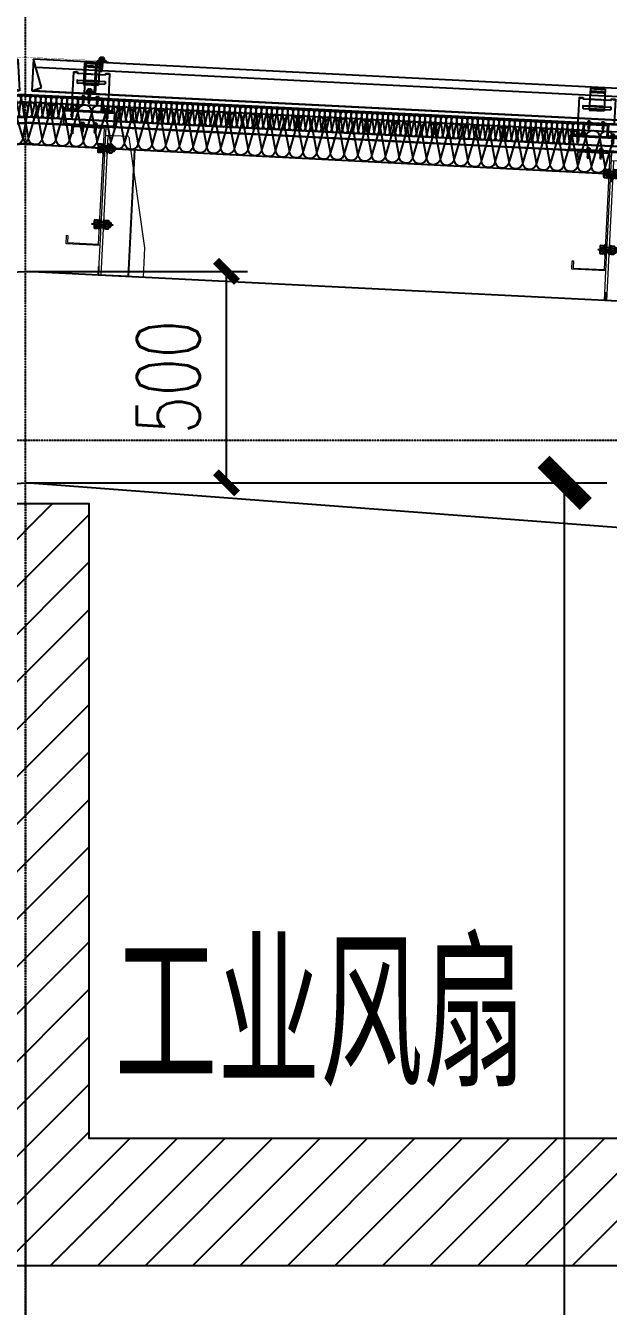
# Model space of a CAD drawing. Extents: x 220580 to 2027826, y -309201 to 71987.
# Drawn here: x 297698 to 299076, y -214376 to -211348 of the extents above; entities that cross this region are included whole.
import ezdxf

# ---------------------------------------------------------------- set-up
doc = ezdxf.new("R2010")
doc.units = 0
for name, pattern in [('__DASH', [0.35, 0.25, -0.1]), ('CENTER', [2, 1.25, -0.25, 0.25, -0.25]), ('CONTINUOUS0', [0]), ('CONTINUOUS1', [0]), ('DASH', [0.35, 0.25, -0.1]), ('DOTE', [2.42, 2, -0.2, 0.02, -0.2])]:
    doc.linetypes.add(name, pattern=pattern)
for name, color, linetype in [('003_THICK', 7, 'CONTINUOUS1'), ('004_THIN', 6, 'CONTINUOUS0'), ('A-AXIS-DOTE', 14, 'DOTE'), ('A-AXIS-DP', 126, 'Continuous'), ('A-HATCH-2', 251, 'Continuous'), ('A-LIN-V', 9, 'Continuous'), ('ACCESSORY', 11, 'Continuous'), ('AS-COLN', 6, 'Continuous'), ('BWM', 8, 'Continuous'), ('C18', 4, 'CENTER'), ('DIM', 173, 'Continuous'), ('pj', 4, 'Continuous'), ('SEAMLOK75 - SHEET', 6, 'Continuous'), ('wm-不锈钢钉 螺栓', 213, 'Continuous'), ('ZX', 240, 'CENTER'), ('建-尺寸', 3, 'Continuous'), ('建-文字', 7, 'Continuous'), ('紧固件', 40, 'Continuous')]:
    doc.layers.add(name, color=color, linetype=linetype)
for name, color, linetype, lineweight in [('S-dim', 81, 'Continuous', 0), ('屋面板', 6, 'Continuous', 13), ('粗', 7, 'Continuous', 50)]:
    doc.layers.add(name, color=color, linetype=linetype, lineweight=lineweight)
doc.styles.add('_TCH_DIM_T3', font='SIMPLEX', dxfattribs={"width": 0.705882, "bigfont": 'GBCBIG'})
doc.styles.add('A-DIM_T3', font='SIMPLEX', dxfattribs={"width": 0.705882, "bigfont": 'GBCBIG'})
doc.styles.add('A-STANDARD', font='SIMPLEX', dxfattribs={"bigfont": 'GBCBIG'})
doc.dimstyles.new('_TCH_ARCH&&100', dxfattribs={"dimtxt": 297.5, "dimasz": 100, "dimexe": 100, "dimexo": 100, "dimgap": 126.25, "dimtad": 1, "dimdec": 0, "dimzin": 0, "dimdsep": 46, "dimtxsty": '_TCH_DIM_T3', "dimblk": 'ARCHTICK', "dimcen": 0.09, "dimclrt": 7, "dimazin": 2, "dimtfac": 1, "dimtdec": 0, "dimtix": 1, "dimtmove": 2, "dimatfit": 3, "dimfxl": 0, "dimtolj": 1, "dimtzin": 0, "dimarcsym": 0})
doc.dimstyles.new('A-DIM&&50', dxfattribs={"dimtxt": 148.75, "dimasz": 50, "dimexe": 125, "dimexo": 150, "dimgap": 63.125, "dimtad": 1, "dimdec": 0, "dimzin": 0, "dimdsep": 46, "dimtxsty": 'A-DIM_T3', "dimblk": 'ARCHTICK', "dimcen": 0.09, "dimclrt": 7, "dimazin": 2, "dimtfac": 1, "dimtdec": 0, "dimtix": 1, "dimtmove": 2, "dimatfit": 3, "dimfxl": 0, "dimtolj": 1, "dimtzin": 0, "dimarcsym": 0})

# ---------------------------------------------------------------- blocks, each defined once
blk = doc.blocks.new('G$C2C10B007')
at = {"layer": 'A-LIN-V'}
h = blk.add_hatch(dxfattribs=at)
h.set_pattern_fill('ANSI31', color=252, scale=50)
h.set_pattern_definition([(45, (0, 400), (-56.1266, 56.1266), [])])
h.paths.add_polyline_path([(-150, 600), (-3050, 600), (-3050, 300), (3050, 300), (3050, 600), (150, 600), (150, 2100), (-150, 2100)])
at = {"layer": 'A-AXIS-DOTE', "linetype": '__DASH', "ltscale": 2}
blk.add_lwpolyline([(0, 2100), (0, 100)], dxfattribs=at)
at = {"layer": 'A-LIN-V'}
blk.add_lwpolyline([(-150, 600), (-3050, 600), (-3050, 300), (3050, 300), (3050, 600), (150, 600), (150, 2100), (-150, 2100), (-150, 600)], dxfattribs=at)
at = {"layer": '建-文字', "style": 'A-STANDARD'}
blk.add_text('工业风扇', height=337.59, dxfattribs=at).set_placement((210.4, 722.5))
blk = doc.blocks.new('_ArchTick')
at = {"color": 0, "linetype": 'ByBlock', "const_width": 0.4}
blk.add_lwpolyline([(-0.5, -0.5), (0.5, 0.5)], dxfattribs=at)
blk = doc.blocks.new('*D404')
at = {"layer": 'Defpoints', "color": 0, "transparency": 16777216}
for p in [(8200, 1100), (8725, 1100), (8200, 600)]:
    blk.add_point(p, dxfattribs=at)
at = {"layer": '建-尺寸', "color": 0, "lineweight": -2, "transparency": 16777216}
for p, q in [((8250, 1100), (8775, 1100)), ((8725, 600), (8725, 1100)), ((8250, 600), (8775, 600))]:
    blk.add_line(p, q, dxfattribs=at)
at = {"layer": '建-尺寸', "color": 0, "lineweight": -2, "transparency": 16777216, "xscale": 50, "yscale": 50, "zscale": 50}
for p, rotation in [((8725, 1100), 90), ((8725, 600), 270)]:
    blk.add_blockref('_ArchTick', p, dxfattribs=dict(at, rotation=rotation))
at = {"layer": '建-尺寸', "color": 7, "transparency": 16777216, "insert": (8587.5, 850), "char_height": 148.75, "attachment_point": 5, "rotation": 90, "style": 'A-DIM_T3'}
blk.add_mtext('\\A1;500', dxfattribs=at)
blk = doc.blocks.new('CURVEPATTERNLIB$SYSLIB$岩棉板')
at = {"color": 0}
for p, q in [((0, -17), (12, -67)), ((12, -67), (24, -17))]:
    blk.add_line(p, q, dxfattribs=at)
for centre, start, end in [((12, -17), 0, 180), ((0, -67), 270, 0), ((24, -67), 180, 270)]:
    blk.add_arc(centre, 12, start, end, dxfattribs=at)
blk = doc.blocks.new('b234swerwr')
at = {"layer": 'A-AXIS-DOTE', "color": 4}
blk.add_line((-1570355.4, 578015), (-1570355.4, 564377.5), dxfattribs=at)
blk = doc.blocks.new('*D1014')
at = {"layer": 'A-LIN-V', "color": 0, "lineweight": -2, "transparency": 16777216}
for p, q in [((297798.2, -212429), (299072.7, -212429)), ((298972.7, -224029), (298972.7, -212429)), ((297798.2, -224029), (299072.7, -224029))]:
    blk.add_line(p, q, dxfattribs=at)
at = {"layer": 'Defpoints', "color": 0, "transparency": 16777216}
for p in [(297698.2, -212429), (298972.7, -212429), (297698.2, -224029)]:
    blk.add_point(p, dxfattribs=at)
at = {"layer": 'A-LIN-V', "color": 0, "lineweight": -2, "transparency": 16777216, "xscale": 100, "yscale": 100, "zscale": 100}
for p, rotation in [((298972.7, -212429), 90), ((298972.7, -224029), 270)]:
    blk.add_blockref('_ArchTick', p, dxfattribs=dict(at, rotation=rotation))
at = {"layer": 'A-LIN-V', "color": 7, "transparency": 16777216, "insert": (298697.7, -218229), "char_height": 297.5, "attachment_point": 5, "rotation": 90, "style": '_TCH_DIM_T3'}
blk.add_mtext('\\A1;11600', dxfattribs=at)
blk = doc.blocks.new('20250821141233')
at = {"layer": 'A-AXIS-DOTE', "linetype": '__DASH', "ltscale": 2}
blk.add_line((110280.4, 11700), (-5335.3, 11700), dxfattribs=at)
blk = doc.blocks.new('*X951')
at = {"color": 0}
for p, q in [((117.6, 205.9), (117.6, 205.9)), ((117.8, 207), (117.8, 207)), ((118, 206.4), (118, 206.4)), ((118.2, 205.7), (118.2, 205.7)), ((118.4, 206.8), (118.4, 206.8)), ((118.7, 206.2), (118.7, 206.2)), ((118.9, 207.3), (118.9, 207.3)), ((118.9, 205.5), (118.9, 205.5)), ((119.1, 206.6), (119.1, 206.6)), ((119.3, 205.9), (119.3, 205.9)), ((119.5, 207), (119.5, 207)), ((119.8, 206.4), (119.8, 206.4)), ((120, 205.7), (120, 205.7)), ((120.2, 206.8), (120.2, 206.8)), ((120.4, 206.2), (120.4, 206.2)), ((120.7, 207.3), (120.7, 207.3)), ((120.7, 205.5), (120.7, 205.5)), ((120.9, 206.6), (120.9, 206.6)), ((121.1, 205.9), (121.1, 205.9)), ((121.3, 207), (121.3, 207)), ((121.5, 206.4), (121.5, 206.4)), ((121.8, 205.7), (121.8, 205.7)), ((122, 206.8), (122, 206.8)), ((122.2, 206.2), (122.2, 206.2)), ((122.4, 207.3), (122.4, 207.3)), ((122.4, 205.5), (122.4, 205.5)), ((122.6, 206.6), (122.6, 206.6)), ((122.9, 205.9), (122.9, 205.9)), ((123.1, 207), (123.1, 207)), ((123.3, 206.4), (123.3, 206.4)), ((123.5, 205.7), (123.5, 205.7)), ((123.7, 206.8), (123.7, 206.8)), ((124, 206.2), (124, 206.2)), ((124.2, 207.3), (124.2, 207.3)), ((124.2, 205.5), (124.2, 205.5)), ((124.4, 206.6), (124.4, 206.6)), ((124.6, 205.9), (124.6, 205.9)), ((124.8, 207), (124.8, 207)), ((125.1, 206.4), (125.1, 206.4)), ((125.3, 205.7), (125.3, 205.7)), ((125.5, 206.8), (125.5, 206.8)), ((125.7, 206.2), (125.7, 206.2)), ((126, 207.3), (126, 207.3)), ((126, 205.5), (126, 205.5)), ((126.2, 206.6), (126.2, 206.6)), ((126.4, 205.9), (126.4, 205.9)), ((126.6, 207), (126.6, 207)), ((126.8, 206.4), (126.8, 206.4)), ((127.1, 205.7), (127.1, 205.7)), ((127.3, 206.8), (127.3, 206.8)), ((127.5, 206.2), (127.5, 206.2)), ((127.7, 207.3), (127.7, 207.3)), ((127.7, 205.5), (127.7, 205.5)), ((127.9, 206.6), (127.9, 206.6)), ((128.2, 205.9), (128.2, 205.9)), ((128.4, 207), (128.4, 207)), ((128.6, 206.4), (128.6, 206.4)), ((128.8, 205.7), (128.8, 205.7)), ((129, 206.8), (129, 206.8)), ((129.3, 206.2), (129.3, 206.2)), ((129.5, 207.3), (129.5, 207.3)), ((129.5, 205.5), (129.5, 205.5)), ((129.7, 206.6), (129.7, 206.6)), ((129.9, 205.9), (129.9, 205.9)), ((130.2, 207), (130.2, 207)), ((130.4, 206.4), (130.4, 206.4)), ((130.6, 205.7), (130.6, 205.7)), ((130.8, 206.8), (130.8, 206.8)), ((131, 206.2), (131, 206.2)), ((131.3, 207.3), (131.3, 207.3)), ((131.3, 205.5), (131.3, 205.5)), ((131.5, 206.6), (131.5, 206.6)), ((131.7, 205.9), (131.7, 205.9)), ((131.9, 207), (131.9, 207)), ((132.1, 206.4), (132.1, 206.4)), ((132.4, 205.7), (132.4, 205.7))]:
    blk.add_line(p, q, dxfattribs=at)
blk = doc.blocks.new('不锈钢自攻钉')
at = {"layer": 'wm-不锈钢钉 螺栓'}
for p, q in [((1047.7, 683.9), (1049.9, 685.1)), ((1047.7, 683.9), (1061.3, 683.9)), ((1047.7, 683.9), (1048.1, 683)), ((1048.1, 683), (1054.5, 683)), ((1048.2, 683), (1048.2, 681.3)), ((1048.2, 681.3), (1054.5, 681.3)), ((1049.9, 688.1), (1049.9, 685.1)), ((1049.9, 685.1), (1059.2, 685.1)), ((1051, 688.5), (1058, 688.5)), ((1057.3, 680.9), (1051.8, 679.8)), ((1051.8, 679.8), (1052.5, 680.3)), ((1051.8, 679.8), (1052.5, 679.4)), ((1057.3, 678.7), (1051.8, 677.7)), ((1051.8, 677.7), (1052.5, 678.1)), ((1051.8, 677.7), (1052.5, 677.2)), ((1057.3, 676.6), (1051.8, 675.5)), ((1051.8, 675.5), (1052.5, 676)), ((1051.8, 675.5), (1052.5, 675.1)), ((1057.3, 674.4), (1051.8, 673.4)), ((1051.8, 673.4), (1052.5, 673.8)), ((1051.8, 673.4), (1052.5, 672.9)), ((1057.3, 672.3), (1051.8, 671.2)), ((1051.8, 671.2), (1052.5, 671.7)), ((1051.8, 671.2), (1052.5, 670.8)), ((1057.3, 670.1), (1051.8, 669.1)), ((1051.8, 669.1), (1052.5, 669.5)), ((1051.8, 669.1), (1052.5, 668.6)), ((1057.3, 668), (1051.8, 666.9)), ((1051.8, 666.9), (1052.5, 667.4)), ((1051.8, 666.9), (1052.5, 666.5)), ((1052.2, 688.1), (1052.2, 685.1)), ((1052.5, 680.3), (1056.5, 681.3)), ((1052.5, 681.3), (1052.5, 680.3)), ((1052.5, 679.4), (1056.5, 680.4)), ((1052.5, 679.4), (1052.5, 678.1)), ((1052.5, 678.1), (1056.5, 679.2)), ((1052.5, 677.2), (1056.5, 678.3)), ((1052.5, 677.2), (1052.5, 676)), ((1052.5, 676), (1056.5, 677)), ((1052.5, 675.1), (1056.5, 676.1)), ((1052.5, 675.1), (1052.5, 673.8)), ((1052.5, 673.8), (1056.5, 674.9)), ((1052.5, 672.9), (1056.5, 674)), ((1052.5, 672.9), (1052.5, 671.7)), ((1052.5, 671.7), (1056.5, 672.7)), ((1052.5, 670.8), (1056.5, 671.9)), ((1052.5, 670.8), (1052.5, 669.5)), ((1052.5, 669.5), (1056.5, 670.6)), ((1052.5, 668.6), (1056.5, 669.7)), ((1052.5, 668.6), (1052.5, 667.4)), ((1052.5, 667.4), (1056.5, 668.4)), ((1052.5, 666.5), (1056.5, 667.6)), ((1052.5, 666.5), (1052.5, 665.2)), ((1052.5, 665.2), (1056.5, 666.3)), ((1054.5, 690.6), (1054.5, 654.1)), ((1061, 683), (1054.5, 683)), ((1060.9, 681.3), (1054.5, 681.3)), ((1057.3, 680.9), (1056.5, 681.3)), ((1057.3, 680.9), (1056.5, 680.4)), ((1056.5, 680.4), (1056.5, 679.2)), ((1057.3, 678.7), (1056.5, 679.2)), ((1057.3, 678.7), (1056.5, 678.3)), ((1056.5, 678.3), (1056.5, 677)), ((1056.5, 678.3), (1056.5, 677)), ((1057.3, 676.6), (1056.5, 677)), ((1057.3, 676.6), (1056.5, 676.1)), ((1056.5, 676.1), (1056.5, 674.9)), ((1056.5, 676.1), (1056.5, 674.9)), ((1057.3, 674.4), (1056.5, 674.9)), ((1057.3, 674.4), (1056.5, 674)), ((1056.5, 674), (1056.5, 672.7)), ((1056.5, 674), (1056.5, 672.7)), ((1057.3, 672.3), (1056.5, 672.7)), ((1057.3, 672.3), (1056.5, 671.9)), ((1056.5, 671.9), (1056.5, 670.6)), ((1056.5, 671.9), (1056.5, 670.6)), ((1057.3, 670.1), (1056.5, 670.6)), ((1057.3, 670.1), (1056.5, 669.7)), ((1056.5, 669.7), (1056.5, 668.4)), ((1056.5, 669.7), (1056.5, 668.4)), ((1057.3, 668), (1056.5, 668.4)), ((1057.3, 668), (1056.5, 667.6)), ((1056.5, 667.6), (1056.5, 666.3)), ((1056.5, 667.6), (1056.5, 666.3)), ((1057.3, 665.9), (1056.5, 666.3)), ((1056.8, 688.1), (1056.8, 685.1)), ((1059.2, 688.1), (1059.2, 685.1)), ((1061.3, 683.9), (1059.2, 685.1)), ((1060.9, 683), (1060.9, 681.3)), ((1061.3, 683.9), (1061, 683)), ((1057.3, 665.9), (1051.8, 664.8)), ((1051.8, 664.8), (1052.5, 665.2)), ((1051.8, 664.8), (1052.5, 664.3)), ((1057.3, 663.7), (1051.8, 662.6)), ((1051.8, 662.6), (1052.5, 663.1)), ((1051.8, 662.6), (1052.7, 662.2)), ((1052.5, 664.3), (1056.5, 665.4)), ((1052.5, 664.3), (1052.5, 663.1)), ((1052.5, 663.1), (1056.5, 664.1)), ((1056.9, 661.4), (1052.5, 660.5)), ((1052.5, 660.5), (1053.1, 661)), ((1052.5, 660.5), (1053.4, 660.2)), ((1052.7, 662.2), (1056.5, 663.3)), ((1052.7, 662.2), (1053.1, 661)), ((1053.1, 661), (1056.2, 661.8)), ((1054.8, 661.4), (1053.1, 661)), ((1056, 659), (1053.1, 658.4)), ((1053.1, 658.4), (1053.8, 659)), ((1053.1, 658.4), (1054, 658.1)), ((1053.4, 660.2), (1055.1, 660.7)), ((1053.4, 660.2), (1053.6, 659.4)), ((1053.6, 659.4), (1053.8, 659)), ((1053.8, 659), (1055.4, 659.4)), ((1054.8, 659.2), (1053.8, 659)), ((1054, 658.1), (1054.1, 658.2)), ((1054, 658.1), (1054.5, 656.6)), ((1054.1, 658.2), (1055.1, 658.4)), ((1054.5, 656.6), (1055.1, 658.4)), ((1054.8, 661.4), (1056.2, 661.8)), ((1054.8, 659.2), (1055.4, 659.4)), ((1055.1, 660.7), (1055.9, 660.9)), ((1056, 659), (1055.1, 658.4)), ((1055.4, 659.4), (1055.6, 660)), ((1055.4, 659.4), (1056, 659)), ((1055.9, 660.9), (1055.6, 660)), ((1056.9, 661.4), (1055.9, 660.9)), ((1056.2, 661.8), (1056.5, 662.7)), ((1056.2, 661.8), (1056.9, 661.4)), ((1057.3, 665.9), (1056.5, 665.4)), ((1056.5, 665.4), (1056.5, 664.1)), ((1056.5, 665.4), (1056.5, 664.1)), ((1057.3, 663.7), (1056.5, 664.1)), ((1057.3, 663.7), (1056.5, 663.3)), ((1056.5, 663.3), (1056.5, 662.7)), ((1056.5, 663.3), (1056.5, 662.7))]:
    blk.add_line(p, q, dxfattribs=at)
for centre, radius, start, end in [((1051, 686.8), 1.75, 48.3968, 131.6032), ((1054.5, 682.2), 6.35, 68.4898, 111.5102), ((1058, 686.8), 1.75, 48.3968, 131.6032)]:
    blk.add_arc(centre, radius, start, end, dxfattribs=at)
for points in [[(1057.3, 680.9), (1056.5, 680.4), (1054.5, 680.4), (1054.5, 679.9)], [(1057.3, 678.7), (1056.5, 678.3), (1054.5, 678.2), (1054.5, 677.8)], [(1057.3, 676.6), (1056.5, 676.1), (1054.5, 676.1), (1054.5, 675.6)], [(1057.3, 674.4), (1056.5, 674), (1054.5, 673.9), (1054.5, 673.5)], [(1057.3, 672.3), (1056.5, 671.9), (1054.5, 671.8), (1054.5, 671.3)], [(1057.3, 670.1), (1056.5, 669.7), (1054.5, 669.6), (1054.5, 669.2)], [(1057.3, 668), (1056.5, 667.6), (1054.5, 667.5), (1054.5, 667)], [(1057.3, 665.9), (1056.5, 665.4), (1054.5, 665.3), (1054.5, 664.9)], [(1057.3, 663.7), (1056.5, 663.3), (1054.5, 663.2), (1054.5, 662.7)], [(1056.9, 661.4), (1055.9, 660.9), (1054.5, 660.9), (1054.5, 660.5)], [(1056, 659), (1055.1, 658.4), (1054.5, 658.7), (1054.5, 658.3)]]:
    blk.add_solid(points, dxfattribs=at)
at = {"layer": 'wm-不锈钢钉 螺栓', "xscale": 0.8461538461524469, "yscale": 0.8461538461524469, "zscale": 0.8461538461524469}
blk.add_blockref('*X951', (948.7, 507.5), dxfattribs=at)
blk = doc.blocks.new('dddtttt')
h = blk.add_hatch()
h.set_pattern_fill('DOTS', color=256, scale=0.25, angle=-1.0757, style=0)
h.set_pattern_definition([(174.28895835, (-51705.5022, 4347.26674), (-0.157958908, 0.4146518906), [0, -0.396875])])
edge = h.paths.add_edge_path()
edge.add_line((87722.1, 17077.4), (87740.6, 17078.3))
edge.add_arc((87740.6, 17079), 0.75, 272.8624, 362.8624)
edge.add_line((87741.3, 17079.1), (87741.3, 17079.6))
edge.add_arc((87740.5, 17079.5), 0.75, 2.8624, 92.8624)
edge.add_line((87740.5, 17080.3), (87722, 17079.4))
edge.add_arc((87722.1, 17078.6), 0.75, 92.8624, 182.8624)
edge.add_line((87721.3, 17078.6), (87721.3, 17078.1))
edge.add_arc((87722.1, 17078.1), 0.75, 182.8624, 272.8624)
h = blk.add_hatch()
h.set_pattern_fill('DOTS', color=256, scale=0.25, angle=-1.0757, style=0)
h.set_pattern_definition([(174.28895835, (-51737.76452, 4272.00854), (-0.157958908, 0.4146518906), [0, -0.396875])])
edge = h.paths.add_edge_path()
edge.add_line((87752.1, 17000.6), (87770.6, 17001.5))
edge.add_arc((87770.5, 17002.2), 0.75, 272.8624, 362.8624)
edge.add_line((87771.3, 17002.3), (87771.3, 17002.8))
edge.add_arc((87770.5, 17002.7), 0.75, 2.8624, 92.8624)
edge.add_line((87770.5, 17003.5), (87752, 17002.6))
edge.add_arc((87752, 17001.8), 0.75, 92.8624, 182.8624)
edge.add_line((87751.3, 17001.8), (87751.3, 17001.3))
edge.add_arc((87752.1, 17001.3), 0.75, 182.8624, 272.8624)
at = {"elevation": 1.9}
for points in [[(87722.1, 17077.4), (87740.6, 17078.3, 0.414214), (87741.3, 17079.1), (87741.3, 17079.6, 0.414214), (87740.5, 17080.3), (87722, 17079.4, 0.414214), (87721.3, 17078.6), (87721.3, 17078.1, 0.414214)], [(87752.1, 17000.6), (87770.6, 17001.5, 0.414214), (87771.3, 17002.3), (87771.3, 17002.8, 0.414214), (87770.5, 17003.5), (87752, 17002.6, 0.414214), (87751.3, 17001.8), (87751.3, 17001.3, 0.414214)]]:
    blk.add_lwpolyline(points, format="xyb", close=True, dxfattribs=at)
blk.add_lwpolyline([(87772, 17005.4), (87750.6, 17004.3, -0.414214), (87748.5, 17006.2), (87745.1, 17074.5, 0.414214), (87741.4, 17077.8), (87719.9, 17076.7), (87720, 17075.2), (87741.5, 17076.3, -0.414214), (87743.6, 17074.4), (87747, 17006.1, 0.414214), (87750.6, 17002.8), (87772.1, 17003.9), (87772.1, 17003.9), (87768.7, 17072.2, 0.414214), (87765, 17075.5), (87745.1, 17074.5)], format="xyb", dxfattribs=at)
at = {"layer": 'wm-不锈钢钉 螺栓', "rotation": 2.850368667976888}
for p in [(86712.3, 16347.4, -598.2), (86741.7, 16272.4, 1.9)]:
    blk.add_blockref('不锈钢自攻钉', p, dxfattribs=at)
blk = doc.blocks.new('34t65')
at = {"color": 2, "ltscale": 50}
for p, q in [((1430037, 238183.4), (1430157, 238183.4)), ((1430037, 238148.4), (1430037, 238183.4)), ((1430157, 238183.4), (1430157, 238148.4)), ((1430037, 238180.9), (1430157, 238180.9)), ((1430157, 238150.9), (1430037, 238150.9)), ((1430157, 238148.4), (1430037, 238148.4))]:
    blk.add_line(p, q, dxfattribs=at)
blk = doc.blocks.new('*U1984')
at = {"layer": 'pj'}
for p, q in [((-4.4, 0.5), (-4.4, 0)), ((4.4, 0), (-4.4, 0)), ((-4.1, 0.8), (-3.1, 1)), ((4.1, 0.8), (-4.1, 0.8)), ((-3.1, 3.9), (-3.1, 1)), ((3.1, 1), (-3.1, 1)), ((2.3, 4.2), (-2.3, 4.2)), ((-2, 0.8), (-1.5, 1)), ((-1.5, 3.9), (-1.5, 1)), ((-1.5, 0), (-1.5, -1.6)), ((1.5, 3.9), (1.5, 1)), ((2.2, 0.8), (1.5, 1)), ((1.5, 0), (1.5, -1.1)), ((3.1, 3.9), (3.1, 1)), ((4.1, 0.8), (3.1, 1)), ((4.4, 0.5), (4.4, 0)), ((-2.1, -1.9), (2.1, -1.4)), ((-2.1, -1.9), (-1.5, -1.6)), ((-2.1, -1.9), (-1.5, -2.2)), ((-2.1, -3.3), (2.1, -2.8)), ((-2.1, -3.3), (-1.5, -3)), ((-2.1, -3.3), (-1.5, -3.6)), ((-2.1, -4.7), (2.1, -4.2)), ((-2.1, -4.7), (-1.5, -4.4)), ((-2.1, -4.7), (-1.5, -5)), ((-2.1, -6.1), (2.1, -5.6)), ((-2.1, -6.1), (-1.5, -5.8)), ((-2.1, -6.1), (-1.5, -6.4)), ((-2.1, -7.5), (2.1, -7)), ((-2.1, -7.5), (-1.5, -7.2)), ((-2.1, -7.5), (-1.5, -7.8)), ((-2.1, -8.9), (2.1, -8.4)), ((-2.1, -8.9), (-1.5, -8.6)), ((-2.1, -8.9), (-1.5, -9.2)), ((-2.1, -10.3), (2.1, -9.8)), ((-2.1, -10.3), (-1.5, -10)), ((-2.1, -10.3), (-1.5, -10.6)), ((-2.1, -11.7), (2.1, -11.2)), ((-2.1, -11.7), (-1.5, -11.4)), ((-2.1, -11.7), (-1.5, -12)), ((-2.1, -13.1), (-1.5, -12.8)), ((-2.1, -13.1), (-1.1, -13)), ((-2.1, -13.1), (-1.5, -13.4)), ((-1.5, -1.6), (1.5, -1.1)), ((-1.5, -2.2), (1.5, -1.7)), ((-1.5, -2.2), (-1.5, -3)), ((-1.5, -3), (1.5, -2.5)), ((-1.5, -3.6), (1.5, -3.1)), ((-1.5, -3.6), (-1.5, -4.4)), ((-1.5, -4.4), (1.5, -3.9)), ((-1.5, -5), (1.5, -4.5)), ((-1.5, -5), (-1.5, -5.8)), ((-1.5, -5.8), (1.5, -5.3)), ((-1.5, -6.4), (1.5, -5.9)), ((-1.5, -6.4), (-1.5, -7.2)), ((-1.5, -7.2), (1.5, -6.7)), ((-1.5, -7.8), (1.5, -7.3)), ((-1.5, -7.8), (-1.5, -8.6)), ((-1.5, -8.6), (1.5, -8.1)), ((-1.5, -9.2), (1.5, -8.7)), ((-1.5, -9.2), (-1.5, -10)), ((-1.5, -10), (1.5, -9.5)), ((-1.5, -10.6), (1.5, -10.1)), ((-1.5, -10.6), (-1.5, -11.4)), ((-1.5, -11.4), (1.5, -10.9)), ((-1.5, -12), (1.5, -11.5)), ((-1.5, -12), (-1.5, -12.8)), ((-1.5, -12.8), (-1, -12.7)), ((-1.5, -13.4), (-1.5, -17.2)), ((-1.5, -13.4), (-1.3, -13.4)), ((0, -18.6), (-1.5, -17.2)), ((0, -18.6), (1.5, -17.2)), ((0.6, -12.4), (1.5, -12.3)), ((0.7, -12.8), (2.1, -12.6)), ((0.7, -13), (1.5, -12.9)), ((0.7, -13.8), (1.5, -13.7)), ((0.7, -14.2), (2.1, -14)), ((0.7, -14.4), (1.5, -14.3)), ((1.5, -0.3), (1.5, -1.1)), ((2.1, -1.4), (1.5, -1.1)), ((2.1, -1.4), (1.5, -1.7)), ((1.5, -1.7), (1.5, -2.5)), ((2.1, -2.8), (1.5, -2.5)), ((2.1, -2.8), (1.5, -3.1)), ((1.5, -3.1), (1.5, -3.9)), ((2.1, -4.2), (1.5, -3.9)), ((2.1, -4.2), (1.5, -4.5)), ((1.5, -4.5), (1.5, -5.3)), ((2.1, -5.6), (1.5, -5.3)), ((2.1, -5.6), (1.5, -5.9)), ((1.5, -5.9), (1.5, -6.7)), ((2.1, -7), (1.5, -6.7)), ((2.1, -7), (1.5, -7.3)), ((1.5, -7.3), (1.5, -8.1)), ((2.1, -8.4), (1.5, -8.1)), ((2.1, -8.4), (1.5, -8.7)), ((1.5, -8.7), (1.5, -9.5)), ((2.1, -9.8), (1.5, -9.5)), ((2.1, -9.8), (1.5, -10.1)), ((1.5, -10.1), (1.5, -10.9)), ((2.1, -11.2), (1.5, -10.9)), ((2.1, -11.2), (1.5, -11.5)), ((1.5, -11.5), (1.5, -12.3)), ((2.1, -12.6), (1.5, -12.3)), ((2.1, -12.6), (1.5, -12.9)), ((1.5, -12.9), (1.5, -13.7)), ((2.1, -14), (1.5, -13.7)), ((2.1, -14), (1.5, -14.3)), ((1.5, -14.3), (1.5, -17.2))]:
    blk.add_line(p, q, dxfattribs=at)
blk.add_lwpolyline([(0, -18.6), (0.7, -14.4), (0.7, -12.7, 0.417657), (0.4, -12.4, 0.097062), (-1, -12.7), (-1.5, -13.8)], format="xyb", dxfattribs=at)
for centre, radius, start, end in [((-4.1, 0.5), 0.3, 90, 180), ((-2.3, 3.3), 0.951, 35.4009, 144.5991), ((0, 1), 3.2, 61.0594, 118.9406), ((2.3, 3.3), 0.951, 35.4009, 144.5991), ((4.1, 0.5), 0.3, 0, 90)]:
    blk.add_arc(centre, radius, start, end, dxfattribs=at)
at = {"layer": 'ZX', "ltscale": 0.2}
blk.add_line((0, 4.9), (0, -21), dxfattribs=at)
blk = doc.blocks.new('A$C2F3B4A73')
at = {"layer": '粗', "lineweight": -2}
for p, q in [((25.2, 101.1), (60.4, 101.1)), ((25.2, 101.1), (25.2, 49.6)), ((60.4, 101.1), (60.4, 49.6)), ((0, 78.7), (9.6, 78.7)), ((0, 78.7), (0, 19.8)), ((9.6, 78.7), (9.6, 76.3)), ((10.4, 75.5), (25.2, 75.5)), ((60.4, 75.5), (75.2, 75.5)), ((76, 78.7), (85.6, 78.7)), ((76, 78.7), (76, 76.3)), ((85.6, 78.7), (85.6, 19.8)), ((9.6, 58.4), (9.6, 53.6)), ((10.4, 59.2), (25.2, 59.2)), ((10.4, 52.8), (25.2, 52.8)), ((25.2, 58.4), (60.4, 58.4)), ((25.2, 53.6), (60.4, 53.6)), ((25.2, 49.6), (60.4, 49.6)), ((60.4, 59.2), (75.2, 59.2)), ((60.4, 52.8), (75.2, 52.8)), ((76, 58.4), (76, 53.6)), ((0, 19.8), (85.6, 19.8)), ((0, 18.8), (0, 19.8)), ((0, 18.8), (85.6, 18.8)), ((14.4, 19.8), (14.4, 18.8)), ((71.2, 19.8), (71.2, 18.8)), ((85.6, 19.8), (85.6, 18.8))]:
    blk.add_line(p, q, dxfattribs=at)
at = {"layer": '粗', "linetype": 'DASH', "lineweight": -2}
for p, q in [((25.2, 100.6), (60.4, 100.6)), ((25.2, 94.7), (60.4, 94.7)), ((25.2, 92.3), (60.4, 92.3)), ((0, 77.7), (9.6, 77.7)), ((25.2, 75.5), (60.4, 75.5)), ((76, 77.7), (85.6, 77.7)), ((25.2, 60), (60.4, 60)), ((25.2, 59.2), (60.4, 59.2)), ((25.2, 52.8), (60.4, 52.8)), ((25.2, 52), (60.4, 52)), ((16, 19.8), (16, 18.8)), ((21.6, 19.8), (21.6, 18.8)), ((29.6, 19.8), (29.6, 18.8)), ((35.2, 19.8), (35.2, 18.8)), ((50.4, 19.8), (50.4, 18.8)), ((56, 19.8), (56, 18.8)), ((64, 19.8), (64, 18.8)), ((69.6, 19.8), (69.6, 18.8))]:
    blk.add_line(p, q, dxfattribs=at)
at = {"layer": '粗', "lineweight": -2}
for centre, start, end in [((10.4, 76.3), 180, 270), ((75.2, 76.3), 270, 0), ((10.4, 58.4), 90, 180), ((10.4, 53.6), 180, 270), ((75.2, 58.4), 0, 90), ((75.2, 53.6), 270, 0)]:
    blk.add_arc(centre, 0.8, start, end, dxfattribs=at)
at = {"layer": '紧固件', "color": 2, "yscale": 0.8, "zscale": 0.8}
for p, xscale in [((26.1, 19.8), 0.8), ((59.5, 19.8), -0.8)]:
    blk.add_blockref('*U1984', p, dxfattribs=dict(at, xscale=xscale))
blk = doc.blocks.new('A$C51791418')
blk.add_blockref('A$C2F3B4A73', (-42.8, -15.8))
blk = doc.blocks.new('*U1987')
at = {"layer": '003_THICK', "color": 2}
for points in [[(-11, 13.1, 0.611769), (-11, 6.5, 0.611769)], [(-11, 6.5, 0.305859), (-11, -6.5, 0.305859)], [(31.2, 6.5, 0.61177), (31.2, 13.1, 0.61177)], [(31.2, -6.5, 0.305858), (31.2, 6.5, 0.305858)], [(-11, -6.5, 0.611769), (-11, -13.1, 0.611769)], [(31.2, -13.1, 0.61177), (31.2, -6.5, 0.61177)]]:
    blk.add_lwpolyline(points, format="xyb", dxfattribs=at)
for points in [[(-13, 9.8), (-13, -9.8)], [(-11, 13.1), (-3, 13.1)], [(-11, 6.5), (-3, 6.5)], [(-3.6, 8), (-3.6, -8)], [(-3, 13.1), (-3, -13.1)], [(-3, 12.1), (1.1, 12.1)], [(-3, 0), (1.1, 4.1)], [(-3, -4.1), (1.1, 0)], [(1.1, 15), (4.1, 15)], [(1.1, 15), (1.1, -15)], [(4.1, 15), (4.1, -15)], [(4.1, 8), (16.1, 8)], [(16.1, 15), (16.1, -15)], [(16.1, 15), (19.1, 15)], [(19.1, 15), (19.1, -15)], [(19.1, 12.1), (23.2, 12.1)], [(19.1, 0), (23.2, 4.1)], [(23.2, 13.1), (23.2, -13.1)], [(23.2, 13.1), (31.2, 13.1)], [(23.2, 6.5), (31.2, 6.5)], [(33.2, 9.8), (33.2, -9.8)], [(33.2, 8), (37.5, 8)], [(37.5, 8), (37.5, -8)], [(37.5, 8), (39, 6.5)], [(39, 6.5), (39, -6.5)], [(-11, -6.5), (-3, -6.5)], [(-11, -13.1), (-3, -13.1)], [(-3, -12.1), (1.1, -12.1)], [(1.1, -15), (4.1, -15)], [(4.1, -8), (16.1, -8)], [(16.1, -15), (19.1, -15)], [(19.1, -4.1), (23.2, 0)], [(19.1, -12.1), (23.2, -12.1)], [(23.2, -6.5), (31.2, -6.5)], [(23.2, -13.1), (31.2, -13.1)], [(33.2, -8), (37.5, -8)], [(37.5, -8), (39, -6.5)]]:
    blk.add_lwpolyline(points, dxfattribs=at)
at = {"layer": '004_THIN', "color": 2}
for points in [[(-3.6, 6.5), (16.1, 6.5)], [(33.2, 6.5), (39, 6.5)], [(-3.6, -6.5), (16.1, -6.5)], [(33.2, -6.5), (39, -6.5)]]:
    blk.add_lwpolyline(points, dxfattribs=at)
at = {"layer": 'C18', "color": 1, "ltscale": 0.6}
blk.add_lwpolyline([(-21, 0), (47, 0)], dxfattribs=at)
blk = doc.blocks.new('1112')
at = {"color": 2}
blk.add_lwpolyline([(1432456, 238570.9), (1432478.5, 238570.9), (1432478.5, 238598.4), (1432538.5, 238598.4), (1432538.5, 238570.9), (1432561, 238570.9), (1432561, 238568.4), (1432536, 238568.4), (1432536, 238595.9), (1432481, 238595.9), (1432481, 238568.4), (1432456, 238568.4)], close=True, dxfattribs=at)
at = {"layer": 'S-dim', "ltscale": 10}
for p, q in [((1432412.5, 238511.6), (1432362.5, 238252.3)), ((1432412.5, 238512.7), (1432468.5, 238512.7)), ((1432462.5, 238511.6), (1432462.5, 238182.3)), ((1432362.5, 238252.3), (1432362.5, 238182.3)), ((1432468.5, 238252.3), (1432468.5, 238182.3)), ((1432362.5, 238182.3), (1432468.5, 238182.3))]:
    blk.add_line(p, q, dxfattribs=at)
at = {"layer": 'S-dim', "color": 6, "ltscale": 10}
blk.add_lwpolyline([(1432548.5, 238512.3), (1432548.5, 238532.3), (1432468.5, 238532.3), (1432468.5, 238252.3), (1432548.5, 238252.3), (1432548.5, 238272.3), (1432545.5, 238272.3), (1432545.5, 238255.3), (1432471.5, 238255.3), (1432471.5, 238529.3), (1432545.5, 238529.3), (1432545.5, 238512.3)], close=True, dxfattribs=at)
blk.add_blockref('34t65', (2411.5, 385))
at = {"xscale": -0.7500000000000001, "yscale": 0.7500000000000001, "zscale": 0.7500000000000001, "rotation": 359.9999999722328}
for p in [(1432474.6, 238482.3), (1432474.6, 238302.3)]:
    blk.add_blockref('*U1987', p, dxfattribs=at)
at = {"layer": 'SEAMLOK75 - SHEET', "xscale": -1}
blk.add_blockref('A$C51791418', (1432508.5, 238596.4), dxfattribs=at)
at = {"layer": '紧固件', "xscale": -1.023999999801318, "yscale": 1.023999999801318, "zscale": 1.023999999801318}
for p in [(1432467.3, 238570.9), (1432549.8, 238570.9, 0), (1432493.5, 238535.9), (1432523.5, 238535.9)]:
    blk.add_blockref('*U1984', p, dxfattribs=at)
blk = doc.blocks.new('3e34t5')
at = {"rotation": 2.880377552740777}
for p in [(-165384.1, -57768.6), (-166580, -57828.8)]:
    blk.add_blockref('1112', p, dxfattribs=at)
blk = doc.blocks.new('wm')
at = {"color": 1, "ltscale": 50}
for p, q in [((1253656.3, 252531.4), (1245914.8, 252141.9)), ((1253656.3, 252529.9), (1245914.8, 252140.4))]:
    blk.add_line(p, q, dxfattribs=at)
at = {"color": 4, "ltscale": 50}
for p, q in [((1245914.8, 252089.2), (1253656.3, 252478.7, 0)), ((1245914.8, 252088.4), (1253656.3, 252477.9, 0)), ((1245914.8, 252075), (1253656.3, 252464.5, 0)), ((1245914.8, 252074.2), (1253656.3, 252463.7, 0))]:
    blk.add_line(p, q, dxfattribs=at)
at = {"color": 2, "ltscale": 50}
blk.add_line((1245914.8, 252075.3), (1253656.3, 252464.8, 0), dxfattribs=at)
at = {"layer": 'A-HATCH-2', "ltscale": 50}
blk.add_line((1253641.6, 252540.3, 0), (1253619.1, 252547.7), dxfattribs=at)
at = {"layer": 'BWM', "elevation": 0}
for points in [[(1253450.5, 252468.4, -0.414214), (1253443.9, 252474.3), (1253448.3, 252512.1, 1), (1253435.8, 252511.4), (1253443.9, 252474.3, -1), (1253431.4, 252473.7), (1253435.8, 252511.4, 1), (1253423.3, 252510.8), (1253431.4, 252473.7, -1), (1253419, 252473), (1253423.3, 252510.8, 1), (1253410.8, 252510.2), (1253419, 252473, -1), (1253406.5, 252472.4), (1253410.8, 252510.2, 1), (1253398.3, 252509.5), (1253406.5, 252472.4, -1), (1253394, 252471.8), (1253398.3, 252509.5, 1), (1253385.9, 252508.9), (1253394, 252471.8, -1), (1253381.5, 252471.2), (1253385.9, 252508.9, 1), (1253373.4, 252508.3), (1253381.5, 252471.2, -1), (1253369, 252470.5), (1253373.4, 252508.3, 1), (1253360.9, 252507.7), (1253369, 252470.5, -1), (1253356.5, 252469.9), (1253360.9, 252507.7, 1), (1253348.4, 252507), (1253356.5, 252469.9, -1), (1253344.1, 252469.3), (1253348.4, 252507, 1), (1253335.9, 252506.4), (1253344.1, 252469.3, -1), (1253331.6, 252468.7), (1253335.9, 252506.4, 1), (1253323.4, 252505.8), (1253331.6, 252468.7, -1), (1253319.1, 252468), (1253323.4, 252505.8, 1), (1253311, 252505.1), (1253319.1, 252468, -1), (1253306.6, 252467.4), (1253311, 252505.1, 1), (1253298.5, 252504.5), (1253306.6, 252467.4, -1), (1253294.1, 252466.8), (1253298.5, 252504.5, 1), (1253286, 252503.9), (1253294.1, 252466.8, -1), (1253281.6, 252466.1), (1253286, 252503.9, 1), (1253273.5, 252503.3), (1253281.6, 252466.1, -1), (1253269.2, 252465.5), (1253273.5, 252503.3, 1), (1253261, 252502.6), (1253269.2, 252465.5, -1), (1253256.7, 252464.9), (1253261, 252502.6, 1), (1253248.5, 252502), (1253256.7, 252464.9, -1), (1253244.2, 252464.3), (1253248.5, 252502, 1), (1253236.1, 252501.4), (1253244.2, 252464.3, -1), (1253231.7, 252463.6), (1253236.1, 252501.4, 1), (1253223.6, 252500.7), (1253231.7, 252463.6, -1), (1253219.2, 252463), (1253223.6, 252500.7, 1), (1253211.1, 252500.1), (1253219.2, 252463, -1), (1253206.7, 252462.4), (1253211.1, 252500.1, 1), (1253198.6, 252499.5), (1253206.7, 252462.4, -1), (1253194.2, 252461.7), (1253198.6, 252499.5, 1), (1253186.1, 252498.9), (1253194.2, 252461.7, -1), (1253181.8, 252461.1), (1253186.1, 252498.9, 1), (1253173.6, 252498.2), (1253181.8, 252461.1, -1), (1253169.3, 252460.5), (1253173.6, 252498.2, 1), (1253161.1, 252497.6), (1253169.3, 252460.5, -1), (1253156.8, 252459.9), (1253161.1, 252497.6, 1), (1253148.7, 252497), (1253156.8, 252459.9, -1), (1253144.3, 252459.2), (1253148.7, 252497, 1), (1253136.2, 252496.4), (1253144.3, 252459.2, -1), (1253131.8, 252458.6), (1253136.2, 252496.4, 1), (1253123.7, 252495.7), (1253131.8, 252458.6, -1), (1253119.3, 252458), (1253123.7, 252495.7, 1), (1253111.2, 252495.1), (1253119.3, 252458, -1), (1253106.9, 252457.3), (1253111.2, 252495.1, 1), (1253098.7, 252494.5), (1253106.9, 252457.3, -1), (1253094.4, 252456.7), (1253098.7, 252494.5, 1), (1253086.2, 252493.8), (1253094.4, 252456.7, -1), (1253081.9, 252456.1), (1253086.2, 252493.8, 1), (1253073.8, 252493.2), (1253081.9, 252456.1, -1), (1253069.4, 252455.5), (1253073.8, 252493.2, 1), (1253061.3, 252492.6), (1253069.4, 252455.5, -1), (1253056.9, 252454.8), (1253061.3, 252492.6, 1), (1253048.8, 252492), (1253056.9, 252454.8, -1), (1253044.4, 252454.2), (1253048.8, 252492, 1), (1253036.3, 252491.3), (1253044.4, 252454.2, -1), (1253032, 252453.6), (1253036.3, 252491.3, 1), (1253023.8, 252490.7), (1253032, 252453.6, -1), (1253019.5, 252452.9), (1253023.8, 252490.7, 1), (1253011.3, 252490.1), (1253019.5, 252452.9, -1), (1253007, 252452.3), (1253011.3, 252490.1, 1), (1252998.9, 252489.4), (1253007, 252452.3, -1), (1252994.5, 252451.7), (1252998.9, 252489.4, 1), (1252986.4, 252488.8), (1252994.5, 252451.7, -1), (1252982, 252451.1), (1252986.4, 252488.8, 1), (1252973.9, 252488.2), (1252982, 252451.1, -1), (1252969.5, 252450.4), (1252973.9, 252488.2, 1), (1252961.4, 252487.6), (1252969.5, 252450.4, -1), (1252957, 252449.8), (1252961.4, 252487.6, 1), (1252948.9, 252486.9), (1252957, 252449.8, -1), (1252944.6, 252449.2), (1252948.9, 252486.9, 1), (1252936.4, 252486.3), (1252944.6, 252449.2, -1), (1252932.1, 252448.6), (1252936.4, 252486.3, 1), (1252923.9, 252485.7), (1252932.1, 252448.6, -1), (1252919.6, 252447.9), (1252923.9, 252485.7, 1), (1252911.5, 252485), (1252919.6, 252447.9, -1), (1252907.1, 252447.3), (1252911.5, 252485, 1), (1252899, 252484.4), (1252907.1, 252447.3, -1), (1252894.6, 252446.7), (1252899, 252484.4, 1), (1252886.5, 252483.8), (1252894.6, 252446.7, -1), (1252882.1, 252446), (1252886.5, 252483.8, 1), (1252874, 252483.2), (1252882.1, 252446, -1), (1252869.7, 252445.4), (1252874, 252483.2, 1), (1252861.5, 252482.5), (1252869.7, 252445.4, -1), (1252857.2, 252444.8), (1252861.5, 252482.5, 1), (1252849, 252481.9), (1252857.2, 252444.8, -1), (1252844.7, 252444.2), (1252849, 252481.9, 1), (1252836.6, 252481.3), (1252844.7, 252444.2, -1), (1252832.2, 252443.5), (1252836.6, 252481.3, 1), (1252824.1, 252480.6), (1252832.2, 252443.5, -1), (1252819.7, 252442.9), (1252824.1, 252480.6, 1), (1252811.6, 252480), (1252819.7, 252442.9, -1), (1252807.2, 252442.3), (1252811.6, 252480, 1), (1252799.1, 252479.4), (1252807.2, 252442.3, -1), (1252794.8, 252441.6), (1252799.1, 252479.4, 1), (1252786.6, 252478.8), (1252794.8, 252441.6, -1), (1252782.3, 252441), (1252786.6, 252478.8, 1), (1252774.1, 252478.1), (1252782.3, 252441, -1), (1252769.8, 252440.4), (1252774.1, 252478.1, 1), (1252761.7, 252477.5), (1252769.8, 252440.4, -1), (1252757.3, 252439.8), (1252761.7, 252477.5, 1), (1252749.2, 252476.9), (1252757.3, 252439.8, -1), (1252744.8, 252439.1), (1252749.2, 252476.9, 1), (1252736.7, 252476.3), (1252744.8, 252439.1, -1), (1252732.3, 252438.5), (1252736.7, 252476.3, 1), (1252724.2, 252475.6), (1252732.3, 252438.5, -1), (1252719.8, 252437.9), (1252724.2, 252475.6, 1), (1252711.7, 252475), (1252719.8, 252437.9, -1), (1252707.4, 252437.2), (1252711.7, 252475, 1), (1252699.2, 252474.4), (1252707.4, 252437.2, -1), (1252694.9, 252436.6), (1252699.2, 252474.4, 1), (1252686.7, 252473.7), (1252694.9, 252436.6, -1), (1252682.4, 252436), (1252686.7, 252473.7, 1), (1252674.3, 252473.1), (1252682.4, 252436, -1), (1252669.9, 252435.4), (1252674.3, 252473.1, 1), (1252661.8, 252472.5), (1252669.9, 252435.4, -1), (1252657.4, 252434.7), (1252661.8, 252472.5, 1), (1252649.3, 252471.9), (1252657.4, 252434.7, -1), (1252644.9, 252434.1), (1252649.3, 252471.9, 1), (1252636.8, 252471.2), (1252644.9, 252434.1, -1), (1252632.5, 252433.5), (1252636.8, 252471.2, 1), (1252624.3, 252470.6), (1252632.5, 252433.5, -1), (1252620, 252432.8), (1252624.3, 252470.6, 1), (1252611.8, 252470), (1252620, 252432.8, -1), (1252607.5, 252432.2), (1252611.8, 252470, 1), (1252599.4, 252469.3), (1252607.5, 252432.2, -1), (1252595, 252431.6), (1252599.4, 252469.3, 1), (1252586.9, 252468.7), (1252595, 252431.6, -1), (1252582.5, 252431), (1252586.9, 252468.7, 1), (1252574.4, 252468.1), (1252582.5, 252431, -1), (1252570, 252430.3), (1252574.4, 252468.1, 1), (1252561.9, 252467.5), (1252570, 252430.3, -1), (1252557.6, 252429.7), (1252561.9, 252467.5, 1), (1252549.4, 252466.8), (1252557.6, 252429.7, -1), (1252545.1, 252429.1), (1252549.4, 252466.8, 1), (1252536.9, 252466.2), (1252545.1, 252429.1, -1), (1252532.6, 252428.5), (1252536.9, 252466.2, 1), (1252524.5, 252465.6), (1252532.6, 252428.5, -1), (1252520.1, 252427.8), (1252524.5, 252465.6, 1), (1252512, 252464.9), (1252520.1, 252427.8, -1), (1252507.6, 252427.2), (1252512, 252464.9, 1), (1252499.5, 252464.3), (1252507.6, 252427.2, -1), (1252495.1, 252426.6), (1252499.5, 252464.3, 1), (1252487, 252463.7), (1252495.1, 252426.6, -1), (1252482.6, 252425.9), (1252487, 252463.7, 1), (1252474.5, 252463.1), (1252482.6, 252425.9, -1), (1252470.2, 252425.3), (1252474.5, 252463.1, 1), (1252462, 252462.4), (1252470.2, 252425.3, -1), (1252457.7, 252424.7), (1252462, 252462.4, 1), (1252449.5, 252461.8), (1252457.7, 252424.7, -1), (1252445.2, 252424.1), (1252449.5, 252461.8, 1), (1252437.1, 252461.2), (1252445.2, 252424.1, -1), (1252432.7, 252423.4), (1252437.1, 252461.2, 1), (1252424.6, 252460.5), (1252432.7, 252423.4, -1), (1252420.2, 252422.8), (1252424.6, 252460.5, 1), (1252412.1, 252459.9), (1252420.2, 252422.8, -1), (1252407.7, 252422.2), (1252412.1, 252459.9, 1), (1252399.6, 252459.3), (1252407.7, 252422.2, -1), (1252395.3, 252421.5), (1252399.6, 252459.3, 1), (1252387.1, 252458.7), (1252395.3, 252421.5, -1), (1252382.8, 252420.9), (1252387.1, 252458.7, 1), (1252374.6, 252458), (1252382.8, 252420.9, -1), (1252370.3, 252420.3), (1252374.6, 252458, 1), (1252362.2, 252457.4), (1252367.1, 252435)], [(1253458.4, 252492.4), (1253460.8, 252512.7, 1), (1253448.3, 252512.1), (1253453.2, 252489.6)], [(1253470.9, 252493), (1253473.3, 252513.3, 1), (1253460.8, 252512.7), (1253465.1, 252492.7)], [(1253543.3, 252496.7), (1253545.7, 252517, 1), (1253533.2, 252516.3), (1253537.5, 252496.4)], [(1253555.8, 252497.3), (1253558.1, 252517.6, 1), (1253545.7, 252517), (1253550, 252497)], [(1253656.3, 252526.6, 0.698315), (1253645.5, 252522), (1253653.7, 252484.9, -1), (1253641.2, 252484.2), (1253645.5, 252522, 1), (1253633.1, 252521.4), (1253641.2, 252484.2, -1), (1253628.7, 252483.6), (1253633.1, 252521.4, 1), (1253620.6, 252520.7), (1253628.7, 252483.6, -1), (1253616.2, 252483), (1253620.6, 252520.7, 1), (1253608.1, 252520.1), (1253616.2, 252483, -1), (1253603.7, 252482.3), (1253608.1, 252520.1, 1), (1253595.6, 252519.5), (1253603.7, 252482.3, -1), (1253591.2, 252481.7), (1253595.6, 252519.5, 1), (1253583.1, 252518.8), (1253591.2, 252481.7, -1), (1253578.8, 252481.1), (1253583.1, 252518.8, 1), (1253570.6, 252518.2), (1253578.8, 252481.1, -1), (1253566.3, 252480.5), (1253570.6, 252518.2, 1), (1253558.1, 252517.6), (1253563.1, 252495.2)], [(1252347.3, 252436.5), (1252349.7, 252456.8, 1), (1252337.2, 252456.2), (1252341.6, 252436.2)], [(1252359.8, 252437.1), (1252362.2, 252457.4, 1), (1252349.7, 252456.8), (1252354, 252436.8)]]:
    blk.add_lwpolyline(points, format="xyb", dxfattribs=at)
at = {"layer": 'SEAMLOK75 - SHEET'}
for p, q in [((1245714.8, 252216.6, 0), (1253637.8, 252615.2, 0)), ((1253488, 252607.7, 0), (1253491.8, 252532.8, 0)), ((1253619.1, 252547.7), (1253637.8, 252615.2, 0)), ((1253637.8, 252615.2, 0), (1253641.6, 252540.3, 0)), ((1245715.8, 252196.6, 0), (1253632.2, 252594.9, 0)), ((1253638.9, 252541.2, 0), (1245718.5, 252142.7, 0)), ((1253641.6, 252540.3, 0), (1245718.6, 252141.7, 0))]:
    blk.add_line(p, q, dxfattribs=at)
at = {"layer": '屋面板', "color": 2, "const_width": 0.7, "elevation": -1.9}
blk.add_lwpolyline([(1253485.8, 252606.8), (1253459.6, 252605.5), (1253459.3, 252610.3), (1253656.3, 252619.7)], dxfattribs=at)
at = {"layer": 'A-HATCH-2'}
blk.add_blockref('3e34t5', (178.6, 9, 0), dxfattribs=at)
at = {"layer": 'ACCESSORY'}
blk.add_blockref('dddtttt', (1165744.6, 235531.4, -1.9), dxfattribs=at)
blk = doc.blocks.new('A$Cc659754e')
at = {"layer": 'A-LIN-V', "color": 2}
for p, q in [((-4900, 1650), (3050, 2050)), ((11000, 1650), (3050, 2050)), ((-4900, 950), (3050, 1550)), ((11000, 950), (3050, 1550))]:
    blk.add_line(p, q, dxfattribs=at)
at = {"layer": 'A-HATCH-2'}
blk.add_blockref('wm', (-1250606.3, -250063.3), dxfattribs=at)
at = {"layer": 'A-HATCH-2', "xscale": -1}
blk.add_blockref('wm', (1256706.3, -250063.3), dxfattribs=at)
blk = doc.blocks.new('G$C845E5159')
at = {"layer": 'A-AXIS-DOTE', "linetype": '__DASH', "ltscale": 2}
blk.add_line((8250, -3360.7), (8250, 6078.5), dxfattribs=at)
at = {"layer": 'A-LIN-V', "color": 2}
for p, q in [((300, 700), (8250, 1100)), ((16200, 700), (8250, 1100)), ((300, 0), (8250, 600)), ((16200, 0), (8250, 600))]:
    blk.add_line(p, q, dxfattribs=at)
at = {"layer": 'A-LIN-V'}
for points in [[(8436.4, 1371), (8437.4, 1390.9), (8507.3, 1387.4), (8492.3, 1087.8), (8422.3, 1091.3), (8423.3, 1111.3)], [(9634.9, 1310.7), (9635.9, 1330.6), (9705.8, 1327.1), (9690.7, 1027.5), (9620.8, 1031), (9621.8, 1051)]]:
    blk.add_lwpolyline(points, dxfattribs=at)
at = {"layer": 'AS-COLN'}
for p, q in [((8250, 1500.5), (401.1, 1105.6)), ((8250, 1500.5), (16098.9, 1105.6)), ((8250, 1400.4), (400.1, 1005.4)), ((8250, 1400.4), (16099.9, 1005.4))]:
    blk.add_line(p, q, dxfattribs=at)
at = {"layer": 'A-HATCH-2', "xscale": -1.354458951392196, "yscale": 1.351351351351351, "zscale": 1.351351351351351}
for p, rotation in [((8254.9, 1507.8), 2.88037755284905), ((8277.5, 1506.1), 357.1196224471509), ((8310, 1504.5), 357.1196224471509), ((8342.5, 1502.9), 357.1196224471509), ((8374.9, 1501.2), 357.1196224471509), ((8407.4, 1499.6), 357.1196224471509), ((8439.9, 1498), 357.1196224471509), ((8472.3, 1496.3), 357.1196224471509), ((8504.8, 1494.7), 357.1196224471509), ((8537.3, 1493.1), 357.1196224471509), ((8569.7, 1491.4), 357.1196224471509), ((8602.2, 1489.8), 357.1196224471509), ((8634.7, 1488.2), 357.1196224471509), ((8667.1, 1486.5), 357.1196224471509), ((8699.6, 1484.9), 357.1196224471509), ((8732.1, 1483.3), 357.1196224471509), ((8764.5, 1481.6), 357.1196224471509), ((8797, 1480), 357.1196224471509), ((8829.5, 1478.4), 357.1196224471509), ((8861.9, 1476.7), 357.1196224471509), ((8894.4, 1475.1), 357.1196224471509), ((8926.9, 1473.5), 357.1196224471509), ((8959.3, 1471.8), 357.1196224471509), ((8991.8, 1470.2), 357.1196224471509), ((9024.3, 1468.6), 357.1196224471509), ((9056.7, 1466.9), 357.1196224471509), ((9089.2, 1465.3), 357.1196224471509), ((9121.7, 1463.7), 357.1196224471509), ((9154.1, 1462), 357.1196224471509), ((9186.6, 1460.4), 357.1196224471509), ((9219.1, 1458.8), 357.1196224471509), ((9251.5, 1457.1), 357.1196224471509), ((9284, 1455.5), 357.1196224471509), ((9316.5, 1453.9), 357.1196224471509), ((9348.9, 1452.2), 357.1196224471509), ((9381.4, 1450.6), 357.1196224471509), ((9413.9, 1449), 357.1196224471509), ((9446.3, 1447.3), 357.1196224471509), ((9478.8, 1445.7), 357.1196224471509), ((9511.3, 1444.1), 357.1196224471509), ((9543.7, 1442.4), 357.1196224471509), ((9576.2, 1440.8), 357.1196224471509), ((9608.7, 1439.2), 357.1196224471509), ((9641.1, 1437.5), 357.1196224471509)]:
    blk.add_blockref('CURVEPATTERNLIB$SYSLIB$岩棉板', p, dxfattribs=dict(at, rotation=rotation))
at = {"layer": 'A-LIN-V'}
blk.add_blockref('G$C2C10B007', (8250, -1550), dxfattribs=at)
at = {"layer": '建-尺寸'}
dim = blk.add_aligned_dim(p1=(8200, 600), p2=(8200, 1100), distance=-525, dimstyle='A-DIM&&50', dxfattribs=at)
dim.commit()
dim.dimension.update_dxf_attribs({"geometry": '*D404', "text_midpoint": (8587.5, 850)})

msp = doc.modelspace()

# ---------------------------------------------------------------- block references
at = {"layer": 'A-AXIS-DP', "ltscale": 2800}
msp.add_blockref('20250821141233', (278948.2, -224029), dxfattribs=at)
at = {"layer": 'A-LIN-V'}
for name, p in [('G$C845E5159', (289448.2, -213029)), ('b234swerwr', (1868053.6, -791661.5))]:
    msp.add_blockref(name, p, dxfattribs=at)
at = {"layer": 'DIM', "ltscale": 2000}
msp.add_blockref('A$Cc659754e', (294648.2, -213979), dxfattribs=at)

# ---------------------------------------------------------------- dimensions: what is measured, and where the dimension line sits
at = {"layer": 'A-LIN-V', "color": 2}
dim = msp.add_aligned_dim(p1=(297698.2, -224029), p2=(297698.2, -212429), distance=-1274.5, dimstyle='_TCH_ARCH&&100', dxfattribs=at)
dim.commit()
dim.dimension.update_dxf_attribs({"geometry": '*D1014', "text_midpoint": (298697.7, -218229)})

doc.saveas('drawing.dxf')
